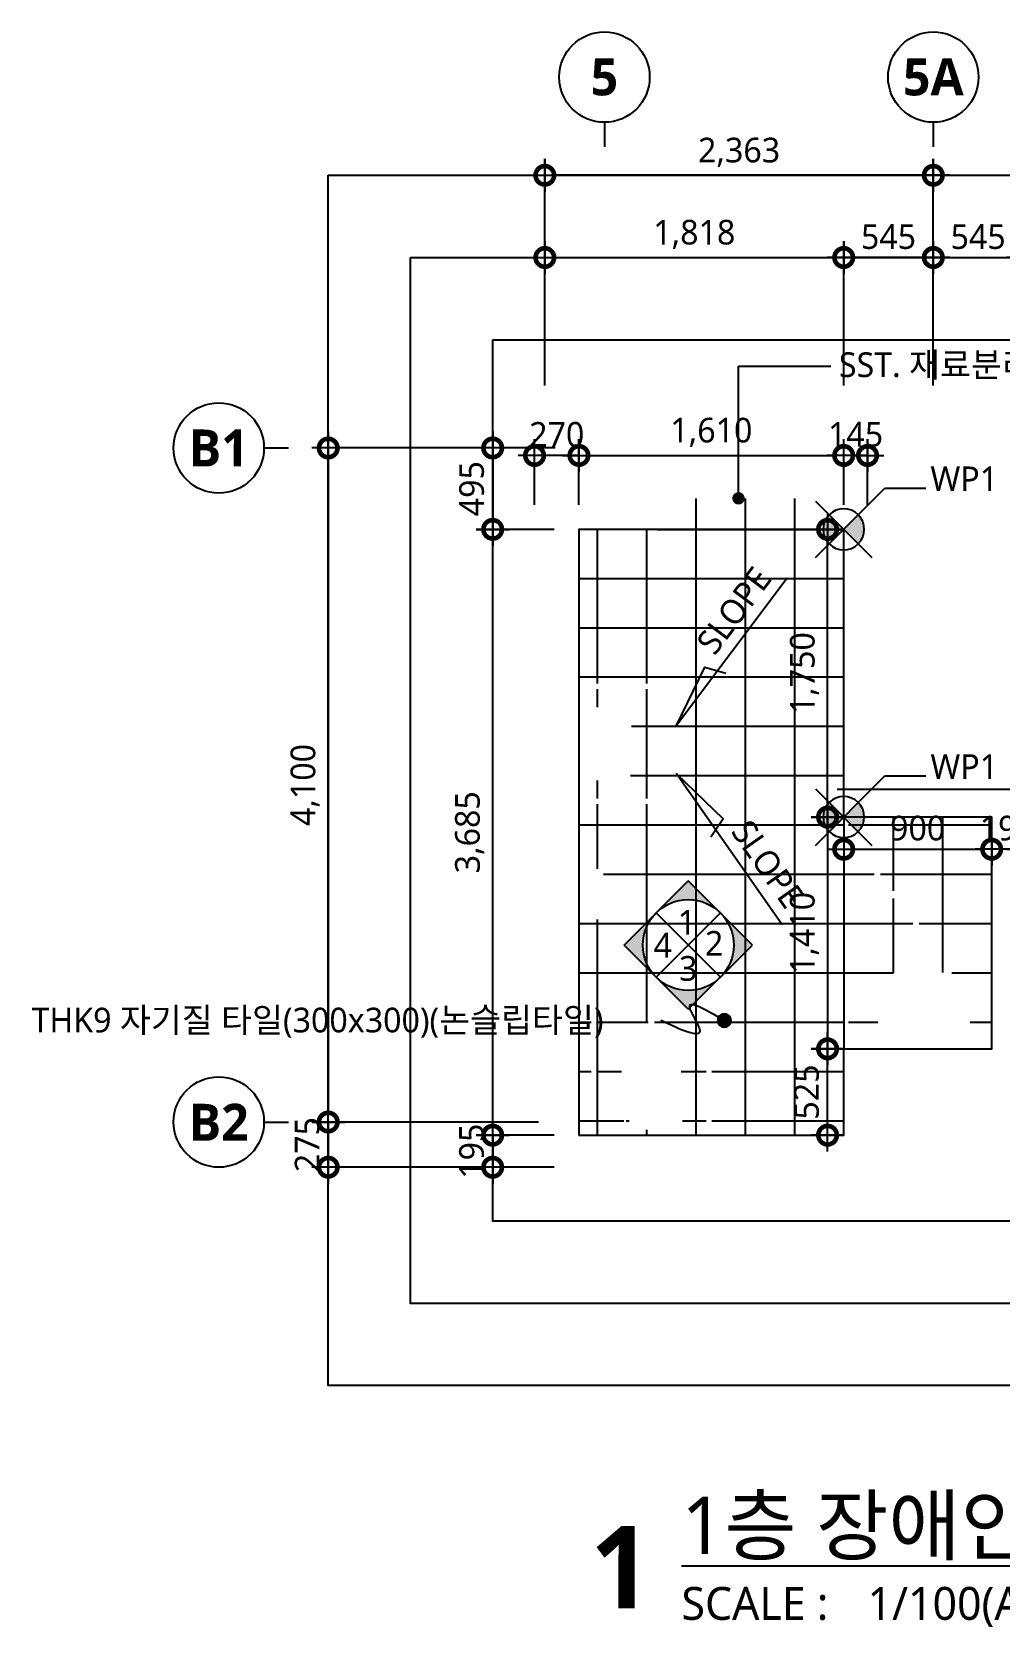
# Model space of a CAD drawing. Header units: millimetres. Extents: x 2213 to 82676, y 1050 to 28650.
# Drawn here: x 2213 to 8094, y 18265 to 27968 of the extents above; entities that cross this region are included whole.
import ezdxf
from ezdxf import colors
from ezdxf.entities.mleader import LeaderData, LeaderLine
from ezdxf.enums import TextEntityAlignment as Align
from ezdxf.math import Vec2, Vec3

# ---------------------------------------------------------------- set-up
doc = ezdxf.new("R2010")
doc.units = ezdxf.units.MM
doc.header["$LTSCALE"] = 200
doc.header["$PDMODE"] = 3
doc.linetypes.add('CEN', pattern=[62, 60, -1, 0, -1])
doc.layers.get('Defpoints').update_dxf_attribs({"color": 137})
for name, color, linetype in [('01-CEN', 1, 'CEN'), ('DIM', 7, 'Continuous'), ('HAT-BRICK', 8, 'Continuous'), ('HAT-Floor Tile', 8, 'Continuous'), ('SYM', 6, 'Continuous'), ('SYM-BUB', 3, 'Continuous'), ('SYM-LEAD', 6, 'Continuous'), ('SYM-LEVEL', 7, 'Continuous'), ('TEXT', 3, 'Continuous')]:
    doc.layers.add(name, color=color, linetype=linetype)
doc.layers.add('02Waste', color=171, linetype='Continuous', plot=False)
doc.styles.get("Standard").update_dxf_attribs({"font": 'malgun.ttf'})
doc.styles.add('맑은고딕', font='malgun.ttf')
doc.styles.add('맑은고딕B', font='malgunbd.ttf')
doc.styles.add('스타일1', font='malgun.ttf')
doc.linetypes.add('WIREMESH2', pattern='A,5,-0.25,["X",Standard,S=1,R=0,X=-0.32,Y=-0.5],-0.25', length=5.5)
doc.dimstyles.new('CJA-50', dxfattribs={"dimscale": 50, "dimtxt": 3, "dimasz": 1, "dimexe": 2, "dimexo": 3, "dimgap": 1, "dimtad": 1, "dimdec": 0, "dimzin": 1, "dimdsep": 46, "dimlunit": 6, "dimtxsty": '스타일1', "dimblk": 'GAUN-DOT', "dimcen": -2, "dimdle": 2, "dimclrd": 256, "dimclre": 256, "dimclrt": 3, "dimadec": 0, "dimazin": 0, "dimtfac": 1, "dimtdec": 0, "dimtix": 1, "dimtmove": 2, "dimatfit": 3, "dimldrblk": 'DOTSMALL', "dimfxl": 1, "dimtolj": 1, "dimtzin": 1, "dimarcsym": 0})

# ---------------------------------------------------------------- blocks, each defined once
blk = doc.blocks.new('dwgtitle')
at = {"layer": 'SYM', "color": 3, "style": '스타일1'}
blk.add_text('SCALE :', height=4, dxfattribs=at).set_placement((12.25, -1.4))
for tag, p, height in [('%%UTITLE', (12.25, 6.59), 7), ('1/100', (34.89, -1.4), 4)]:
    blk.add_attdef(tag, p, '', height=height, dxfattribs=at)
at = {"layer": 'SYM', "color": 6, "style": '맑은고딕B'}
blk.add_attdef('A', text='', height=10, dxfattribs=at).set_placement((4.89, 5), align=Align.MIDDLE)
blk = doc.blocks.new('NEW_BUB')
at = {"layer": 'SYM-BUB', "color": 6}
blk.add_line((0, 3), (0, 0), dxfattribs=at)
blk.add_circle((0, 8.5), 5.5, dxfattribs=at)
at = {"layer": 'SYM-BUB', "color": 3, "style": '맑은고딕B'}
blk.add_attdef('X', text='', height=4.5, dxfattribs=at).set_placement((0, 8.5), align=Align.MIDDLE)
blk = doc.blocks.new('GAUN-DOT')
at = {"linetype": 'ByBlock'}
for p, q in [((0, -2), (0, 2)), ((2, 0), (-2, 0))]:
    blk.add_line(p, q, dxfattribs=at)
at = {"const_width": 2.25}
blk.add_lwpolyline([(0, 0.28125, 1), (0, -0.28125, 1)], format="xyb", close=True, dxfattribs=at)
blk = doc.blocks.new('*D207')
at = {"layer": 'Defpoints', "color": 0, "transparency": 16777216}
for p in [(5331.8, 27096.1), (5331.8, 25667.7), (7694.3, 25667.7)]:
    blk.add_point(p, dxfattribs=at)
at = {"layer": 'DIM', "lineweight": -2, "transparency": 16777216}
for p, q in [((5331.8, 25817.7), (5331.8, 27196.1)), ((7694.3, 25817.7), (7694.3, 27196.1)), ((7644.3, 27096.1), (5381.8, 27096.1))]:
    blk.add_line(p, q, dxfattribs=at)
at = {"layer": 'DIM', "lineweight": -2, "transparency": 16777216, "xscale": 50, "yscale": 50, "zscale": 50, "rotation": 180}
blk.add_blockref('GAUN-DOT', (5331.8, 27096.1), dxfattribs=at)
at = {"layer": 'DIM', "lineweight": -2, "transparency": 16777216, "xscale": 50, "yscale": 50, "zscale": 50}
blk.add_blockref('GAUN-DOT', (7694.3, 27096.1), dxfattribs=at)
at = {"layer": 'DIM', "color": 3, "transparency": 16777216, "insert": (6513.1, 27236.1), "char_height": 150, "attachment_point": 5, "style": '맑은고딕'}
blk.add_mtext('\\A1;2,363', dxfattribs=at)
blk = doc.blocks.new('_DotSmall')
at = {"layer": 'DIM'}
h = blk.add_hatch(color=256, dxfattribs=at)
edge = h.paths.add_edge_path()
edge.add_arc((0, 0), 0.2, 0, 360)
at = {"layer": 'DIM', "linetype": 'ByBlock'}
blk.add_circle((0, 0), 0.2, dxfattribs=at)
blk = doc.blocks.new('*D208')
at = {"layer": 'Defpoints', "color": 0, "transparency": 16777216}
for p in [(12024.3, 27096.1), (7694.3, 25667.7), (12024.3, 25667.7)]:
    blk.add_point(p, dxfattribs=at)
at = {"layer": 'DIM', "lineweight": -2, "transparency": 16777216}
for p, q in [((7694.3, 25817.7), (7694.3, 27196.1)), ((12024.3, 25817.7), (12024.3, 27196.1)), ((7744.3, 27096.1), (11974.3, 27096.1))]:
    blk.add_line(p, q, dxfattribs=at)
at = {"layer": 'DIM', "lineweight": -2, "transparency": 16777216, "xscale": 50, "yscale": 50, "zscale": 50, "rotation": 180}
blk.add_blockref('GAUN-DOT', (7694.3, 27096.1), dxfattribs=at)
at = {"layer": 'DIM', "lineweight": -2, "transparency": 16777216, "xscale": 50, "yscale": 50, "zscale": 50}
blk.add_blockref('GAUN-DOT', (12024.3, 27096.1), dxfattribs=at)
at = {"layer": 'DIM', "color": 3, "transparency": 16777216, "insert": (9859.3, 27236.1), "char_height": 150, "attachment_point": 5, "style": '맑은고딕'}
blk.add_mtext('\\A1;4,330', dxfattribs=at)
blk = doc.blocks.new('*D206')
at = {"layer": 'Defpoints', "color": 0, "transparency": 16777216}
for p in [(7149.3, 26596.1), (7149.3, 25667.7), (7694.3, 25667.7)]:
    blk.add_point(p, dxfattribs=at)
at = {"layer": 'DIM', "lineweight": -2, "transparency": 16777216}
for p, q in [((7149.3, 25817.7), (7149.3, 26696.1)), ((7694.3, 25817.7), (7694.3, 26696.1)), ((7644.3, 26596.1), (7199.3, 26596.1))]:
    blk.add_line(p, q, dxfattribs=at)
at = {"layer": 'DIM', "lineweight": -2, "transparency": 16777216, "xscale": 50, "yscale": 50, "zscale": 50, "rotation": 180}
blk.add_blockref('GAUN-DOT', (7149.3, 26596.1), dxfattribs=at)
at = {"layer": 'DIM', "lineweight": -2, "transparency": 16777216, "xscale": 50, "yscale": 50, "zscale": 50}
blk.add_blockref('GAUN-DOT', (7694.3, 26596.1), dxfattribs=at)
at = {"layer": 'DIM', "color": 3, "transparency": 16777216, "insert": (7421.8, 26722.3), "char_height": 150, "attachment_point": 5, "style": '맑은고딕'}
blk.add_mtext('\\A1;545', dxfattribs=at)
blk = doc.blocks.new('*D212')
at = {"layer": 'Defpoints', "color": 0, "transparency": 16777216}
for p in [(5443, 25437.4), (4014.6, 21337.4), (5443, 21337.4)]:
    blk.add_point(p, dxfattribs=at)
at = {"layer": 'DIM', "lineweight": -2, "transparency": 16777216}
for p, q in [((5293, 25437.4), (3914.6, 25437.4)), ((4014.6, 25387.4), (4014.6, 21387.4)), ((5293, 21337.4), (3914.6, 21337.4))]:
    blk.add_line(p, q, dxfattribs=at)
at = {"layer": 'DIM', "lineweight": -2, "transparency": 16777216, "xscale": 50, "yscale": 50, "zscale": 50}
for p, rotation in [((4014.6, 25437.4), 90), ((4014.6, 21337.4), 270)]:
    blk.add_blockref('GAUN-DOT', p, dxfattribs=dict(at, rotation=rotation))
at = {"layer": 'DIM', "color": 3, "transparency": 16777216, "insert": (3874.1, 23387.4), "char_height": 150, "attachment_point": 5, "rotation": 90, "style": '맑은고딕'}
blk.add_mtext('\\A1;4,100', dxfattribs=at)
blk = doc.blocks.new('*D213')
at = {"layer": 'Defpoints', "color": 0, "transparency": 16777216}
for p in [(5443, 21337.4), (4014.6, 21062.4), (5443, 21062.4)]:
    blk.add_point(p, dxfattribs=at)
at = {"layer": 'DIM', "lineweight": -2, "transparency": 16777216}
for p, q in [((4014.6, 21387.4), (4014.6, 21437.4)), ((5293, 21337.4), (3914.6, 21337.4)), ((4014.6, 21337.4), (4014.6, 21062.4)), ((5293, 21062.4), (3914.6, 21062.4)), ((4014.6, 21012.4), (4014.6, 20962.4))]:
    blk.add_line(p, q, dxfattribs=at)
at = {"layer": 'DIM', "lineweight": -2, "transparency": 16777216, "xscale": 50, "yscale": 50, "zscale": 50}
for p, rotation in [((4014.6, 21337.4), 270), ((4014.6, 21062.4), 90)]:
    blk.add_blockref('GAUN-DOT', p, dxfattribs=dict(at, rotation=rotation))
at = {"layer": 'DIM', "color": 3, "transparency": 16777216, "insert": (3887.1, 21199.9), "char_height": 150, "attachment_point": 5, "rotation": 90, "style": '맑은고딕'}
blk.add_mtext('\\A1;275', dxfattribs=at)
blk = doc.blocks.new('*D214')
at = {"layer": 'Defpoints', "color": 0, "transparency": 16777216}
for p in [(7149.3, 26596.1), (5331.8, 25667.7), (7149.3, 25667.7)]:
    blk.add_point(p, dxfattribs=at)
at = {"layer": 'DIM', "lineweight": -2, "transparency": 16777216}
for p, q in [((5331.8, 25817.7), (5331.8, 26696.1)), ((7149.3, 25817.7), (7149.3, 26696.1)), ((5381.8, 26596.1), (7099.3, 26596.1))]:
    blk.add_line(p, q, dxfattribs=at)
at = {"layer": 'DIM', "lineweight": -2, "transparency": 16777216, "xscale": 50, "yscale": 50, "zscale": 50, "rotation": 180}
blk.add_blockref('GAUN-DOT', (5331.8, 26596.1), dxfattribs=at)
at = {"layer": 'DIM', "lineweight": -2, "transparency": 16777216, "xscale": 50, "yscale": 50, "zscale": 50}
blk.add_blockref('GAUN-DOT', (7149.3, 26596.1), dxfattribs=at)
at = {"layer": 'DIM', "color": 3, "transparency": 16777216, "insert": (6240.6, 26736.6), "char_height": 150, "attachment_point": 5, "style": '맑은고딕'}
blk.add_mtext('\\A1;1,818', dxfattribs=at)
blk = doc.blocks.new('*D215')
at = {"layer": 'Defpoints', "color": 0, "transparency": 16777216}
for p in [(7149.3, 25391.9), (5539.3, 24942.4), (7149.3, 24942.4)]:
    blk.add_point(p, dxfattribs=at)
at = {"layer": 'DIM', "lineweight": -2, "transparency": 16777216}
for p, q in [((5539.3, 25092.4), (5539.3, 25491.9)), ((7149.3, 25092.4), (7149.3, 25491.9)), ((5589.3, 25391.9), (7099.3, 25391.9))]:
    blk.add_line(p, q, dxfattribs=at)
at = {"layer": 'DIM', "lineweight": -2, "transparency": 16777216, "xscale": 50, "yscale": 50, "zscale": 50, "rotation": 180}
blk.add_blockref('GAUN-DOT', (5539.3, 25391.9), dxfattribs=at)
at = {"layer": 'DIM', "lineweight": -2, "transparency": 16777216, "xscale": 50, "yscale": 50, "zscale": 50}
blk.add_blockref('GAUN-DOT', (7149.3, 25391.9), dxfattribs=at)
at = {"layer": 'DIM', "color": 3, "transparency": 16777216, "insert": (6344.3, 25532.4), "char_height": 150, "attachment_point": 5, "style": '맑은고딕'}
blk.add_mtext('\\A1;1,610', dxfattribs=at)
blk = doc.blocks.new('*D216')
at = {"layer": 'Defpoints', "color": 0, "transparency": 16777216}
for p in [(5269.3, 25391.9), (5269.3, 24942.4), (5539.3, 24942.4)]:
    blk.add_point(p, dxfattribs=at)
at = {"layer": 'DIM', "lineweight": -2, "transparency": 16777216}
for p, q in [((5269.3, 25092.4), (5269.3, 25491.9)), ((5539.3, 25092.4), (5539.3, 25491.9)), ((5219.3, 25391.9), (5169.3, 25391.9)), ((5539.3, 25391.9), (5269.3, 25391.9)), ((5589.3, 25391.9), (5639.3, 25391.9))]:
    blk.add_line(p, q, dxfattribs=at)
at = {"layer": 'DIM', "lineweight": -2, "transparency": 16777216, "xscale": 50, "yscale": 50, "zscale": 50}
blk.add_blockref('GAUN-DOT', (5269.3, 25391.9), dxfattribs=at)
at = {"layer": 'DIM', "lineweight": -2, "transparency": 16777216, "xscale": 50, "yscale": 50, "zscale": 50, "rotation": 180}
blk.add_blockref('GAUN-DOT', (5539.3, 25391.9), dxfattribs=at)
at = {"layer": 'DIM', "color": 3, "transparency": 16777216, "insert": (5404.3, 25519.4), "char_height": 150, "attachment_point": 5, "style": '맑은고딕'}
blk.add_mtext('\\A1;270', dxfattribs=at)
blk = doc.blocks.new('*D217')
at = {"layer": 'Defpoints', "color": 0, "transparency": 16777216}
for p in [(7149.3, 25391.9), (7149.3, 24942.4), (7294.3, 24942.4)]:
    blk.add_point(p, dxfattribs=at)
at = {"layer": 'DIM', "lineweight": -2, "transparency": 16777216}
for p, q in [((7149.3, 25092.4), (7149.3, 25491.9)), ((7294.3, 25092.4), (7294.3, 25491.9)), ((7099.3, 25391.9), (7049.3, 25391.9)), ((7294.3, 25391.9), (7149.3, 25391.9)), ((7344.3, 25391.9), (7394.3, 25391.9))]:
    blk.add_line(p, q, dxfattribs=at)
at = {"layer": 'DIM', "lineweight": -2, "transparency": 16777216, "xscale": 50, "yscale": 50, "zscale": 50}
blk.add_blockref('GAUN-DOT', (7149.3, 25391.9), dxfattribs=at)
at = {"layer": 'DIM', "lineweight": -2, "transparency": 16777216, "xscale": 50, "yscale": 50, "zscale": 50, "rotation": 180}
blk.add_blockref('GAUN-DOT', (7294.3, 25391.9), dxfattribs=at)
at = {"layer": 'DIM', "color": 3, "transparency": 16777216, "insert": (7221.8, 25519.8), "char_height": 150, "attachment_point": 5, "style": '맑은고딕'}
blk.add_mtext('\\A1;145', dxfattribs=at)
blk = doc.blocks.new('*D218')
at = {"layer": 'Defpoints', "color": 0, "transparency": 16777216}
for p in [(5014.6, 24942.4), (5539.3, 24942.4), (5539.3, 21257.4)]:
    blk.add_point(p, dxfattribs=at)
at = {"layer": 'DIM', "lineweight": -2, "transparency": 16777216}
for p, q in [((5389.3, 24942.4), (4914.6, 24942.4)), ((5014.6, 21307.4), (5014.6, 24892.4)), ((5389.3, 21257.4), (4914.6, 21257.4))]:
    blk.add_line(p, q, dxfattribs=at)
at = {"layer": 'DIM', "lineweight": -2, "transparency": 16777216, "xscale": 50, "yscale": 50, "zscale": 50}
for p, rotation in [((5014.6, 24942.4), 90), ((5014.6, 21257.4), 270)]:
    blk.add_blockref('GAUN-DOT', p, dxfattribs=dict(at, rotation=rotation))
at = {"layer": 'DIM', "color": 3, "transparency": 16777216, "insert": (4874.5, 23099.9), "char_height": 150, "attachment_point": 5, "rotation": 90, "style": '맑은고딕'}
blk.add_mtext('\\A1;3,685', dxfattribs=at)
blk = doc.blocks.new('*D219')
at = {"layer": 'Defpoints', "color": 0, "transparency": 16777216}
for p in [(5544.3, 25437.4), (5014.6, 24942.4), (5539.3, 24942.4)]:
    blk.add_point(p, dxfattribs=at)
at = {"layer": 'DIM', "lineweight": -2, "transparency": 16777216}
for p, q in [((5394.3, 25437.4), (4914.6, 25437.4)), ((5014.6, 25387.4), (5014.6, 24992.4)), ((5389.3, 24942.4), (4914.6, 24942.4))]:
    blk.add_line(p, q, dxfattribs=at)
at = {"layer": 'DIM', "lineweight": -2, "transparency": 16777216, "xscale": 50, "yscale": 50, "zscale": 50}
for p, rotation in [((5014.6, 25437.4), 90), ((5014.6, 24942.4), 270)]:
    blk.add_blockref('GAUN-DOT', p, dxfattribs=dict(at, rotation=rotation))
at = {"layer": 'DIM', "color": 3, "transparency": 16777216, "insert": (4887.1, 25189.9), "char_height": 150, "attachment_point": 5, "rotation": 90, "style": '맑은고딕'}
blk.add_mtext('\\A1;495', dxfattribs=at)
blk = doc.blocks.new('*D220')
at = {"layer": 'Defpoints', "color": 0, "transparency": 16777216}
for p in [(5539.3, 21257.4), (5014.6, 21062.4), (5539.3, 21062.4)]:
    blk.add_point(p, dxfattribs=at)
at = {"layer": 'DIM', "lineweight": -2, "transparency": 16777216}
for p, q in [((5014.6, 21307.4), (5014.6, 21357.4)), ((5389.3, 21257.4), (4914.6, 21257.4)), ((5014.6, 21257.4), (5014.6, 21062.4)), ((5389.3, 21062.4), (4914.6, 21062.4)), ((5014.6, 21012.4), (5014.6, 20962.4))]:
    blk.add_line(p, q, dxfattribs=at)
at = {"layer": 'DIM', "lineweight": -2, "transparency": 16777216, "xscale": 50, "yscale": 50, "zscale": 50}
for p, rotation in [((5014.6, 21257.4), 270), ((5014.6, 21062.4), 90)]:
    blk.add_blockref('GAUN-DOT', p, dxfattribs=dict(at, rotation=rotation))
at = {"layer": 'DIM', "color": 3, "transparency": 16777216, "insert": (4886.7, 21159.9), "char_height": 150, "attachment_point": 5, "rotation": 90, "style": '맑은고딕'}
blk.add_mtext('\\A1;195', dxfattribs=at)
blk = doc.blocks.new('*D221')
at = {"layer": 'Defpoints', "color": 0, "transparency": 16777216}
for p in [(7051.3, 24942.4), (7299.3, 24942.4), (7299.3, 23192.4)]:
    blk.add_point(p, dxfattribs=at)
at = {"layer": 'DIM', "lineweight": -2, "transparency": 16777216}
for p, q in [((7149.3, 24942.4), (6951.3, 24942.4)), ((7051.3, 23242.4), (7051.3, 24892.4)), ((7149.3, 23192.4), (6951.3, 23192.4))]:
    blk.add_line(p, q, dxfattribs=at)
at = {"layer": 'DIM', "lineweight": -2, "transparency": 16777216, "xscale": 50, "yscale": 50, "zscale": 50}
for p, rotation in [((7051.3, 24942.4), 90), ((7051.3, 23192.4), 270)]:
    blk.add_blockref('GAUN-DOT', p, dxfattribs=dict(at, rotation=rotation))
at = {"layer": 'DIM', "color": 3, "transparency": 16777216, "insert": (6910.9, 24067.4), "char_height": 150, "attachment_point": 5, "rotation": 90, "style": '맑은고딕'}
blk.add_mtext('\\A1;1,750', dxfattribs=at)
blk = doc.blocks.new('*D222')
at = {"layer": 'Defpoints', "color": 0, "transparency": 16777216}
for p in [(7299.3, 23192.4), (7051.3, 21782.4), (7299.3, 21782.4)]:
    blk.add_point(p, dxfattribs=at)
at = {"layer": 'DIM', "lineweight": -2, "transparency": 16777216}
for p, q in [((7149.3, 23192.4), (6951.3, 23192.4)), ((7051.3, 23142.4), (7051.3, 21832.4)), ((7149.3, 21782.4), (6951.3, 21782.4))]:
    blk.add_line(p, q, dxfattribs=at)
at = {"layer": 'DIM', "lineweight": -2, "transparency": 16777216, "xscale": 50, "yscale": 50, "zscale": 50}
for p, rotation in [((7051.3, 23192.4), 90), ((7051.3, 21782.4), 270)]:
    blk.add_blockref('GAUN-DOT', p, dxfattribs=dict(at, rotation=rotation))
at = {"layer": 'DIM', "color": 3, "transparency": 16777216, "insert": (6910.9, 22487.4), "char_height": 150, "attachment_point": 5, "rotation": 90, "style": '맑은고딕'}
blk.add_mtext('\\A1;1,410', dxfattribs=at)
blk = doc.blocks.new('*D223')
at = {"layer": 'Defpoints', "color": 0, "transparency": 16777216}
for p in [(7051.3, 21782.4), (7299.3, 21782.4), (7299.3, 21257.4)]:
    blk.add_point(p, dxfattribs=at)
at = {"layer": 'DIM', "lineweight": -2, "transparency": 16777216}
for p, q in [((7149.3, 21782.4), (6951.3, 21782.4)), ((7051.3, 21307.4), (7051.3, 21732.4)), ((7149.3, 21257.4), (6951.3, 21257.4))]:
    blk.add_line(p, q, dxfattribs=at)
at = {"layer": 'DIM', "lineweight": -2, "transparency": 16777216, "xscale": 50, "yscale": 50, "zscale": 50}
for p, rotation in [((7051.3, 21782.4), 90), ((7051.3, 21257.4), 270)]:
    blk.add_blockref('GAUN-DOT', p, dxfattribs=dict(at, rotation=rotation))
at = {"layer": 'DIM', "color": 3, "transparency": 16777216, "insert": (6923.8, 21519.9), "char_height": 150, "attachment_point": 5, "rotation": 90, "style": '맑은고딕'}
blk.add_mtext('\\A1;525', dxfattribs=at)
blk = doc.blocks.new('*D224')
at = {"layer": 'Defpoints', "color": 0, "transparency": 16777216}
for p in [(7149.3, 23192.4), (8049.3, 23192.4), (8049.3, 22996.8)]:
    blk.add_point(p, dxfattribs=at)
at = {"layer": 'DIM', "lineweight": -2, "transparency": 16777216}
for p, q in [((7149.3, 23042.4), (7149.3, 22896.8)), ((7199.3, 22996.8), (7999.3, 22996.8)), ((8049.3, 23042.4), (8049.3, 22896.8))]:
    blk.add_line(p, q, dxfattribs=at)
at = {"layer": 'DIM', "lineweight": -2, "transparency": 16777216, "xscale": 50, "yscale": 50, "zscale": 50, "rotation": 180}
blk.add_blockref('GAUN-DOT', (7149.3, 22996.8), dxfattribs=at)
at = {"layer": 'DIM', "lineweight": -2, "transparency": 16777216, "xscale": 50, "yscale": 50, "zscale": 50}
blk.add_blockref('GAUN-DOT', (8049.3, 22996.8), dxfattribs=at)
at = {"layer": 'DIM', "color": 3, "transparency": 16777216, "insert": (7599.3, 23124.2), "char_height": 150, "attachment_point": 5, "style": '맑은고딕'}
blk.add_mtext('\\A1;900', dxfattribs=at)
blk = doc.blocks.new('int')
at = {"layer": 'SYM'}
for points in [[(3.91, 3.91), (0, 7.81), (-3.91, 3.91, -0.414214)], [(-3.91, -3.91, -0.198912), (-5.53, 0, -0.198912), (-3.91, 3.91), (-7.81, 0)], [(3.91, -3.91), (7.81, 0), (3.91, 3.91, -0.198912), (5.53, 0, -0.198912)], [(3.91, -3.91, -0.414214), (-3.91, -3.91), (0, -7.81)]]:
    blk.add_hatch(color=6, dxfattribs=at).paths.add_polyline_path(points)
at = {"layer": 'SYM', "color": 6}
for p, q in [((-7.81, 0), (0, 7.81)), ((7.81, 0), (0, 7.81)), ((-3.91, 3.91), (3.91, -3.91)), ((-3.91, -3.91), (3.91, 3.91)), ((0, -7.81), (-7.81, 0)), ((0, -7.81), (7.81, 0))]:
    blk.add_line(p, q, dxfattribs=at)
blk.add_circle((0, 0), 5.53, dxfattribs=at)
at = {"layer": 'SYM', "color": 3, "style": '스타일1'}
for tag, p in [('1', (-0.17, 2.78)), ('4', (-3.1, -0.01)), ('2', (3.15, 0.23)), ('3', (0, -2.84))]:
    blk.add_attdef(tag, text='', height=3, dxfattribs=at).set_placement(p, align=Align.MIDDLE)
blk = doc.blocks.new('*D225')
at = {"layer": 'Defpoints', "color": 0, "transparency": 16777216}
for p in [(8049.3, 23192.4), (8239.3, 23192.4), (8049.3, 22996.8)]:
    blk.add_point(p, dxfattribs=at)
at = {"layer": 'DIM', "lineweight": -2, "transparency": 16777216}
for p, q in [((7999.3, 22996.8), (7949.3, 22996.8)), ((8049.3, 23042.4), (8049.3, 22896.8)), ((8239.3, 22996.8), (8049.3, 22996.8)), ((8239.3, 23042.4), (8239.3, 22896.8)), ((8289.3, 22996.8), (8339.3, 22996.8))]:
    blk.add_line(p, q, dxfattribs=at)
at = {"layer": 'DIM', "lineweight": -2, "transparency": 16777216, "xscale": 50, "yscale": 50, "zscale": 50}
blk.add_blockref('GAUN-DOT', (8049.3, 22996.8), dxfattribs=at)
at = {"layer": 'DIM', "lineweight": -2, "transparency": 16777216, "xscale": 50, "yscale": 50, "zscale": 50, "rotation": 180}
blk.add_blockref('GAUN-DOT', (8239.3, 22996.8), dxfattribs=at)
at = {"layer": 'DIM', "color": 3, "transparency": 16777216, "insert": (8144.3, 23124.7), "char_height": 150, "attachment_point": 5, "style": '맑은고딕'}
blk.add_mtext('\\A1;190', dxfattribs=at)
blk = doc.blocks.new('WP21')
at = {"layer": 'SYM'}
h = blk.add_hatch(color=6, dxfattribs=at)
edge = h.paths.add_edge_path()
edge.add_ellipse((0, 0), major_axis=(0, 2.5), ratio=1, start_angle=405, end_angle=495)
edge.add_line((-1.77, -1.77), (0, 0))
edge.add_line((0, 0), (-1.77, 1.77))
edge = h.paths.add_edge_path()
edge.add_ellipse((0, 0), major_axis=(0, 2.5), ratio=1, start_angle=225, end_angle=315)
edge.add_line((1.77, 1.77), (0, 0))
edge.add_line((0, 0), (1.77, -1.77))
at = {"layer": 'SYM', "color": 6}
for p, q in [((-3.44, -3.44), (5, 5)), ((5, 5), (10, 5)), ((-3.44, 3.44), (3.44, -3.44))]:
    blk.add_line(p, q, dxfattribs=at)
blk.add_ellipse((0, 0), major_axis=(0, 2.5), ratio=1, start_param=5.497787, end_param=11.780972, dxfattribs=at)
at = {"layer": 'SYM', "color": 3, "linetype": 'WIREMESH2', "style": '스타일1'}
blk.add_attdef('WP', text='', height=3, dxfattribs=at).set_placement((10.55, 5), align=Align.MIDDLE_LEFT)
blk = doc.blocks.new('SLOPE21')
at = {"layer": 'SYM-LEVEL', "color": 6}
blk.add_lwpolyline([(-22.43, 0), (0, 0), (-7.75, 1.5), (-8.7, -1)], dxfattribs=at)
at = {"layer": 'SYM-LEVEL', "color": 3, "style": '스타일1'}
blk.add_attdef('SLOPE:1/100', text='', height=3, dxfattribs=at).set_placement((-9.25, 1.33), align=Align.RIGHT)
blk = doc.blocks.new('지시선')
at = {"layer": 'SYM-LEAD'}
h = blk.add_hatch(color=6, dxfattribs=at)
edge = h.paths.add_edge_path()
edge.add_arc((0, 0), 24.6, 0, 360)
at = {"layer": 'SYM-LEAD', "color": 6}
blk.add_circle((0, 0), 24.6, dxfattribs=at)
blk.add_spline([(0, 0), (127.5, 49.3), (89.8, -35.9), (231.6, 0)], degree=3, dxfattribs=at)
blk = doc.blocks.new('_DOT')
at = {"color": 0, "linetype": 'ByBlock'}
blk.add_line((-0.5, 0), (-1, 0), dxfattribs=at)
at = {"color": 0, "linetype": 'ByBlock', "const_width": 0.5}
blk.add_lwpolyline([(-0.25, 0, 1), (0.25, 0, 1)], format="xyb", close=True, dxfattribs=at)
blk = doc.blocks.new('*D321')
at = {"layer": 'Defpoints', "color": 0, "transparency": 16777216}
for p in [(8239.3, 26596.1), (7694.3, 25667.7), (8239.3, 25667.7)]:
    blk.add_point(p, dxfattribs=at)
at = {"layer": 'DIM', "lineweight": -2, "transparency": 16777216}
for p, q in [((7694.3, 25817.7), (7694.3, 26696.1)), ((8239.3, 25817.7), (8239.3, 26696.1)), ((7744.3, 26596.1), (8189.3, 26596.1))]:
    blk.add_line(p, q, dxfattribs=at)
at = {"layer": 'DIM', "lineweight": -2, "transparency": 16777216, "xscale": 50, "yscale": 50, "zscale": 50, "rotation": 180}
blk.add_blockref('GAUN-DOT', (7694.3, 26596.1), dxfattribs=at)
at = {"layer": 'DIM', "lineweight": -2, "transparency": 16777216, "xscale": 50, "yscale": 50, "zscale": 50}
blk.add_blockref('GAUN-DOT', (8239.3, 26596.1), dxfattribs=at)
at = {"layer": 'DIM', "color": 3, "transparency": 16777216, "insert": (7966.8, 26722.3), "char_height": 150, "attachment_point": 5, "style": '맑은고딕'}
blk.add_mtext('\\A1;545', dxfattribs=at)

msp = doc.modelspace()

# ---------------------------------------------------------------- linework, layer by layer
at = {"layer": '01-CEN'}
msp.add_line((7110.4, 23362.4), (13269.8, 23362.4), dxfattribs=at)
at = {"layer": '02Waste'}
for points in [[(4014.6, 27096.1), (14269.8, 27096.1), (14269.8, 19734.2), (4014.6, 19734.2)], [(4514.6, 26596.1), (13769.8, 26596.1), (13769.8, 20234.2), (4514.6, 20234.2)], [(5014.6, 26096.1), (13269.8, 26096.1), (13269.8, 20734.2), (5014.6, 20734.2)]]:
    msp.add_lwpolyline(points, close=True, dxfattribs=at)
at = {"layer": 'HAT-BRICK'}
msp.add_lwpolyline([(5539.3, 21257.4), (7149.3, 21257.4), (7149.3, 21782.4), (8049.3, 21782.4), (8049.3, 23192.4), (7149.3, 23192.4), (7149.3, 24942.4), (5539.3, 24942.4), (5539.3, 21257.4)], dxfattribs=at)
at = {"layer": 'HAT-Floor Tile'}
for p, q in [((6249.3, 25129.8), (6249.3, 21257.4)), ((6549.3, 25129.8), (6549.3, 21257.4)), ((6849.3, 25129.8), (6849.3, 21257.4)), ((5649.3, 24942.4), (5649.3, 24004.4)), ((5949.3, 24942.4), (5949.3, 24004.5)), ((6014.3, 24942.4), (7149.3, 24942.4)), ((7149.3, 24642.4), (5539.3, 24642.4)), ((7149.3, 24342.4), (5539.3, 24342.4)), ((7149.3, 24042.4), (5539.3, 24042.4)), ((5649.3, 23970.1), (5649.3, 23859.9)), ((5949.3, 23970.2), (5949.3, 23304.6)), ((7149.3, 23742.4), (5858.3, 23742.4)), ((5649.3, 23414.9), (5649.3, 23304.5)), ((7149.3, 23442.4), (5853, 23442.4)), ((5649.3, 23270.2), (5649.3, 22878.3)), ((5949.3, 23270.3), (5949.3, 21939.4)), ((7149.3, 23192.4), (7149.3, 21782.4)), ((7449.3, 23192.4), (7449.3, 22744.6)), ((7749.3, 23192.4), (7749.3, 22247.4)), ((7149.3, 23142.4), (5539.3, 23142.4)), ((8049.3, 23142.4), (7179.3, 23142.4)), ((7334.1, 22842.4), (5689.3, 22842.4)), ((8049.3, 22842.4), (7372.3, 22842.4)), ((7449.3, 22696.2), (7449.3, 22242.4)), ((7570.4, 22542.4), (5539.3, 22542.4)), ((5649.3, 22568.3), (5649.3, 21257.4)), ((8049.3, 22542.4), (7608.6, 22542.4)), ((7449.3, 22242.4), (5539.3, 22242.4)), ((8049.3, 22242.4), (7807.8, 22242.4)), ((5614.2, 21942.4), (5539.3, 21942.4)), ((5960.3, 21942.4), (5647.4, 21942.4)), ((7149.3, 21942.4), (5999, 21942.4)), ((7357.8, 21942.4), (7179.3, 21942.4)), ((8049.3, 21942.4), (7917.8, 21942.4)), ((5614.2, 21642.4), (5539.3, 21642.4)), ((5798.1, 21642.4), (5647.4, 21642.4)), ((6312.5, 21642.4), (6161.3, 21642.4)), ((7149.3, 21642.4), (6346.8, 21642.4)), ((5813.2, 21342.4), (5539.3, 21342.4)), ((5844, 21342.4), (5826.6, 21342.4)), ((5949.3, 21289.6), (5949.3, 21257.4)), ((6312.6, 21342.4), (6168.4, 21342.4)), ((7149.3, 21342.4), (6346.9, 21342.4))]:
    msp.add_line(p, q, dxfattribs=at)

# ---------------------------------------------------------------- block references
at = {"layer": 'SYM', "linetype": 'WIREMESH2'}
ref = msp.add_blockref('WP21', (7149.3, 24942.4), dxfattribs=dict(at, xscale=50.00000000000001, yscale=50.00000000000001, zscale=50.00000000000001))
ref.add_attrib('WP', 'WP1', dxfattribs={"color": 3, "linetype": 'WIREMESH2', "height": 150, "style": '스타일1'}).set_placement((7676.8, 25129.9), align=Align.BOTTOM_LEFT)
at = {"layer": 'SYM'}
ref = msp.add_blockref('SLOPE21', (6131.8, 23749.2), dxfattribs=dict(at, xscale=-50.00000000000002, yscale=50.00000000000002, zscale=50.00000000000002, rotation=53.07633131601541))
ref.add_attrib('SLOPE:1/100', 'SLOPE', dxfattribs={"layer": 'SYM-LEVEL', "color": 3, "height": 150, "rotation": 53.07633, "style": '스타일1'}).set_placement((6718.3, 24640), align=Align.RIGHT)
ref = msp.add_blockref('SLOPE21', (6131.8, 23455.6), dxfattribs=dict(at, xscale=-50.00000000000003, yscale=50.00000000000002, zscale=50.00000000000002, rotation=305.0643709824219))
ref.add_attrib('SLOPE:1/100', 'SLOPE', dxfattribs={"layer": 'SYM-LEVEL', "color": 3, "height": 150, "rotation": 305.06437, "style": '스타일1'}).set_placement((6797.6, 22622.3), align=Align.RIGHT)
at = {"layer": 'SYM', "linetype": 'WIREMESH2'}
ref = msp.add_blockref('WP21', (7149.3, 23192.4), dxfattribs=dict(at, xscale=50.00000000000001, yscale=50.00000000000001, zscale=50.00000000000001))
ref.add_attrib('WP', 'WP1', dxfattribs={"color": 3, "linetype": 'WIREMESH2', "height": 150, "style": '스타일1'}).set_placement((7676.8, 23379.9), align=Align.BOTTOM_LEFT)
at = {"layer": 'SYM', "linetype": 'Continuous', "xscale": 50.00000000000001, "yscale": 50.00000000000001, "zscale": 50.00000000000001}
msp.add_blockref('int', (6204.1, 22414), dxfattribs=at).add_auto_attribs({'4': '4', '3': '3', '2': '2', '1': '1'})
at = {"layer": 'SYM', "xscale": 50.00000000000001, "yscale": 50.00000000000001, "zscale": 50.00000000000001}
msp.add_blockref('dwgtitle', (5550.3, 18379.3), dxfattribs=at).add_auto_attribs({'%%UTITLE': '%%u1층 장애인 화장실 확대 평면도', '1/100': '1/100(A3)', 'A': '1'})
at = {"layer": 'SYM-BUB', "xscale": 50.00000000000001, "yscale": 50.00000000000001, "zscale": 50.00000000000001}
for p, values in [((5694.3, 27268.4), {'X': '5'}), ((7694.3, 27268.4), {'X': '5A'})]:
    msp.add_blockref('NEW_BUB', p, dxfattribs=at).add_auto_attribs(values)
at = {"layer": 'SYM-BUB'}
ref = msp.add_blockref('NEW_BUB', (3773.9, 25437.4), dxfattribs=dict(at, xscale=50.00000000000007, yscale=50.00000000000007, zscale=50.00000000000007, rotation=90))
ref.add_attrib('X', 'B1', dxfattribs={"color": 3, "height": 225, "style": '맑은고딕B'}).set_placement((3348.9, 25437.4), align=Align.MIDDLE)
ref = msp.add_blockref('NEW_BUB', (3773.9, 21337.4), dxfattribs=dict(at, xscale=50.00000000000007, yscale=50.00000000000007, zscale=50.00000000000007, rotation=90.00000000000001))
ref.add_attrib('X', 'B2', dxfattribs={"color": 3, "height": 225, "style": '맑은고딕B'}).set_placement((3348.9, 21337.4), align=Align.MIDDLE)
at = {"layer": 'SYM-LEAD', "xscale": -1.666666666686069, "yscale": 1.666666666686069, "zscale": 1.666666666686069}
msp.add_blockref('지시선', (6423.6, 21954.9), dxfattribs=at)

# ---------------------------------------------------------------- texts
at = {"layer": 'TEXT', "color": 3, "style": '스타일1'}
msp.add_text('THK9 자기질 타일(300x300)(논슬립타일)', height=150, dxfattribs=at).set_placement((2210.6, 21882.8))

# ---------------------------------------------------------------- dimensions: what is measured, and where the dimension line sits
at = {"layer": 'DIM'}
for base, p1, p2, picture, middle in [((5331.8020389, 27096.066), (7694.3020389, 25667.672735), (5331.8020389, 25667.672735), '*D207', (6513.0520389, 27236.1475217)), ((7149.3, 26596.1), (7694.3, 25667.7), (7149.3, 25667.7), '*D206', (7421.8, 26722.3)), ((7149.3, 25391.9), (5539.3, 24942.4), (7149.3, 24942.4), '*D215', (6344.3, 25532.4)), ((8049.3, 22996.8), (7149.3, 23192.4), (8049.3, 23192.4), '*D224', (7599.3, 23124.2))]:
    dim = msp.add_linear_dim(base=base, p1=p1, p2=p2, dimstyle='CJA-50', override={"dimtxsty": '맑은고딕'}, dxfattribs=at)
    dim.commit()
    dim.dimension.update_dxf_attribs({"geometry": picture, "text_midpoint": middle})
for base, p1, p2, angle, picture, middle in [((12024.3, 27096.1), (7694.3, 25667.7), (12024.3, 25667.7), 180, '*D208', (9859.3, 27236.1)), ((7149.3020389, 26596.066), (5331.8020389, 25667.672735), (7149.3020389, 25667.672735), 180, '*D214', (6240.5520389, 26736.5551304)), ((8239.3, 26596.1), (7694.3, 25667.7), (8239.3, 25667.7), 180, '*D321', (7966.8, 26722.3)), ((5269.3, 25391.9), (5539.3, 24942.4), (5269.3, 24942.4), 180, '*D216', (5404.3, 25519.4)), ((7149.3, 25391.9), (7294.3, 24942.4), (7149.3, 24942.4), 180, '*D217', (7221.8, 25519.8)), ((4014.6, 21337.4), (5443, 25437.4), (5443, 21337.4), 90, '*D212', (3874.1, 23387.4)), ((5014.6, 24942.4), (5544.3, 25437.4), (5539.3, 24942.4), 270, '*D219', (4887.1, 25189.9)), ((5014.6, 24942.4), (5539.3, 21257.4), (5539.3, 24942.4), 90, '*D218', (4874.5, 23099.9)), ((7051.3, 24942.4), (7299.3, 23192.4), (7299.3, 24942.4), 90, '*D221', (6910.9, 24067.4)), ((7051.3, 21782.4), (7299.3, 23192.4), (7299.3, 21782.4), 270, '*D222', (6910.9, 22487.4)), ((8049.3, 22996.8), (8239.3, 23192.4), (8049.3, 23192.4), 180, '*D225', (8144.3, 23124.7)), ((7051.3, 21782.4), (7299.3, 21257.4), (7299.3, 21782.4), 90, '*D223', (6923.8, 21519.9)), ((4014.6, 21062.4), (5443, 21337.4), (5443, 21062.4), 90, '*D213', (3887.1, 21199.9)), ((5014.6, 21062.4), (5539.3, 21257.4), (5539.3, 21062.4), 270, '*D220', (4886.7, 21159.9))]:
    dim = msp.add_linear_dim(base=base, p1=p1, p2=p2, angle=angle, dimstyle='CJA-50', override={"dimtxsty": '맑은고딕'}, dxfattribs=at)
    dim.commit()
    dim.dimension.update_dxf_attribs({"geometry": picture, "text_midpoint": middle})

# ---------------------------------------------------------------- leaders
at = {"layer": 'TEXT', "color": 3}
ml = msp.add_multileader_mtext('Standard', dxfattribs=at)
ml.set_content('SST. 재료분리대', color=3, style='스타일1')
ml.set_leader_properties(color=6)
ml.set_arrow_properties(name='DOT')
ml.build(insert=Vec2(0, 0))
ml.multileader.update_dxf_attribs({"dogleg_length": 3, "arrow_head_size": 75})
ctx = ml.context
ctx.base_point, ctx.char_height, ctx.arrow_head_size, ctx.landing_gap_size, ctx.plane_origin = Vec3(7070.2, 25934.9), 150, 75, 50, Vec3(5463.6, 23071)
notes = []
notes.append((ctx, [(1, (1, 1, 0), (6509.6, 25934.9), (1, 0), 560.6, [(0, [(6509.6, 25131.1)], 0, [])])]))
ctx.mtext.insert, ctx.mtext.flow_direction = Vec3(7120.2, 26019.1), 5
for ctx, leaders in notes:
    for number, flags, end, landing, length, lines in leaders:
        leader = LeaderData()
        leader.index, (leader.has_last_leader_line, leader.has_dogleg_vector, leader.attachment_direction) = number, flags
        leader.last_leader_point, leader.dogleg_vector, leader.dogleg_length = Vec3(end), Vec3(landing), length
        for number, points, colour, breaks in lines:
            line = LeaderLine()
            line.index, line.vertices, line.color, line.breaks = number, Vec3.list(points), colors.encode_raw_color(colour), breaks
            leader.lines.append(line)
        ctx.leaders.append(leader)

doc.saveas('drawing.dxf')
